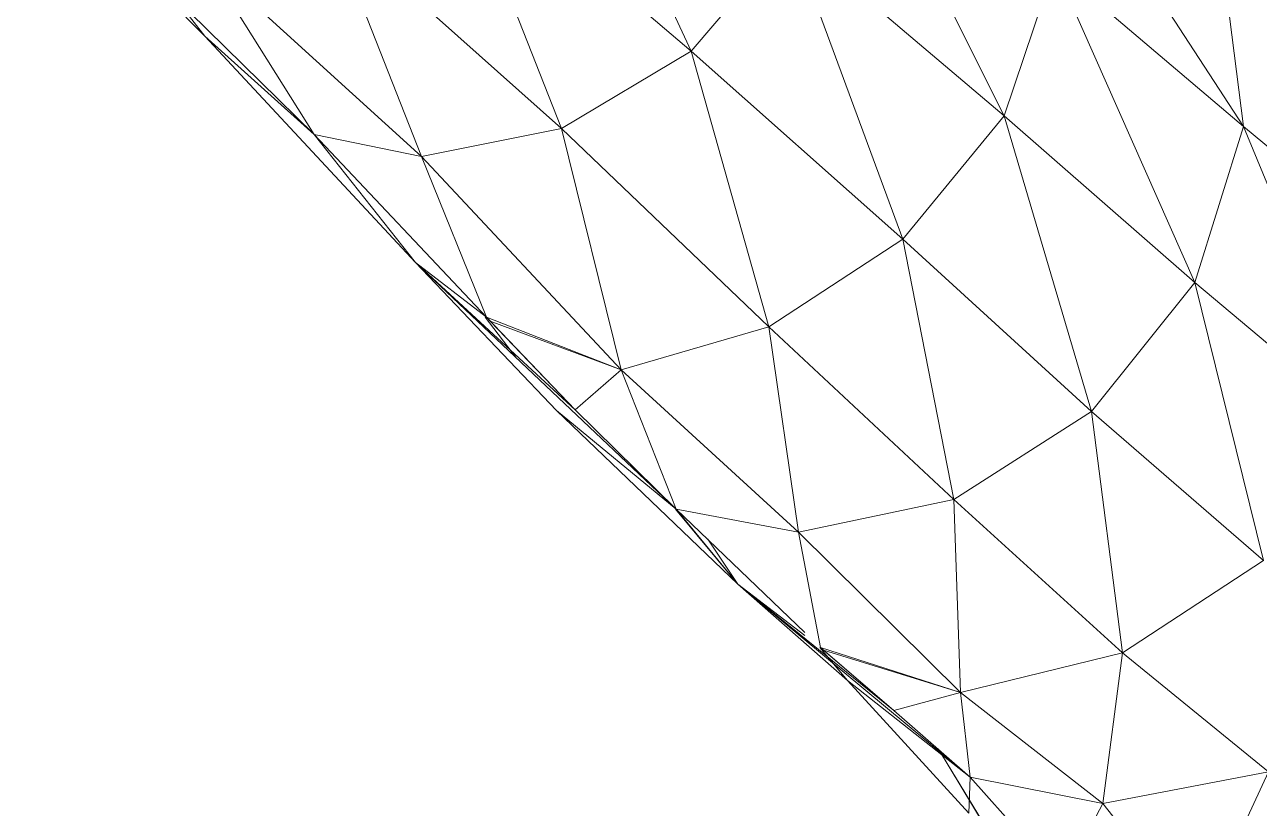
# Model space of a CAD drawing. Header units: millimetres. Extents: x -8591 to 7092, y -1621 to 14390.
# Drawn here: x -4519.5 to -4469.5, y 2670.6 to 2702.4 of the extents above; entities that cross this region are included whole.
import ezdxf

# ---------------------------------------------------------------- set-up
doc = ezdxf.new("R2010")
doc.units = ezdxf.units.MM
doc.layers.add('G-IMPT', color=8, linetype='Continuous', lineweight=9)
doc.layers.add('I-FURN', color=30, linetype='Continuous', lineweight=9)

# ---------------------------------------------------------------- blocks, each defined once
blk = doc.blocks.new('Artificial banana plant 1500mm - Family 4__C1-728657-Begane grond')
at = {"layer": 'G-IMPT'}
for p, q in [((-85.568, 57.108), (-79.758, 44.466)), ((-85.568, 57.108), (-79.758, 44.466)), ((-73.598, 54.893), (-67.068, 41.844)), ((-73.598, 54.893), (-67.068, 41.844)), ((-65.998, 54.704), (-57.368, 41.409)), ((-65.998, 54.704), (-57.368, 41.409)), ((-89.508, 52.776), (-85.008, 41.323)), ((-89.508, 52.776), (-85.008, 41.323)), ((-89.508, 52.776), (-79.758, 44.466)), ((-89.508, 52.776), (-79.758, 44.466)), ((-106.768, 52.518), (-99.468, 45.067)), ((-106.768, 52.518), (-99.468, 45.067)), ((-94.448, 49.751), (-90.678, 40.186)), ((-94.448, 49.751), (-90.678, 40.186)), ((-94.448, 49.751), (-85.008, 41.323)), ((-94.448, 49.751), (-85.008, 41.323)), ((-79.758, 44.466), (-75.728, 49.176)), ((-79.758, 44.466), (-75.728, 49.176)), ((-75.728, 49.176), (-71.178, 36.839)), ((-75.728, 49.176), (-71.178, 36.839)), ((-75.728, 49.176), (-67.068, 41.844)), ((-75.728, 49.176), (-67.068, 41.844)), ((-99.488, 48.193), (-95.038, 41.079)), ((-99.488, 48.193), (-95.038, 41.079)), ((-99.488, 48.193), (-90.678, 40.186)), ((-99.488, 48.193), (-90.678, 40.186)), ((-57.368, 41.409), (-58.228, 48.178)), ((-57.368, 41.409), (-58.228, 48.178)), ((-67.068, 41.844), (-65.018, 47.908)), ((-67.068, 41.844), (-65.018, 47.908)), ((-65.018, 47.908), (-59.338, 35.077)), ((-65.018, 47.908), (-59.338, 35.077)), ((-65.018, 47.908), (-57.368, 41.409)), ((-65.018, 47.908), (-57.368, 41.409)), ((-100.697, 46.649), (-99.468, 45.067)), ((-100.697, 46.649), (-99.468, 45.067)), ((-95.038, 41.079), (-100.088, 46.041)), ((-95.038, 41.079), (-100.088, 46.041)), ((-99.468, 45.067), (-90.928, 35.885)), ((-99.468, 45.067), (-90.928, 35.885)), ((-99.468, 45.067), (-95.038, 41.079)), ((-99.468, 45.067), (-95.038, 41.079)), ((-85.008, 41.323), (-79.758, 44.466)), ((-85.008, 41.323), (-79.758, 44.466)), ((-79.758, 44.466), (-76.608, 33.282)), ((-79.758, 44.466), (-76.608, 33.282)), ((-79.758, 44.466), (-71.178, 36.839)), ((-79.758, 44.466), (-71.178, 36.839)), ((-71.178, 36.839), (-67.068, 41.844)), ((-71.178, 36.839), (-67.068, 41.844)), ((-67.068, 41.844), (-63.528, 29.848)), ((-67.068, 41.844), (-63.528, 29.848)), ((-67.068, 41.844), (-59.338, 35.077)), ((-67.068, 41.844), (-59.338, 35.077)), ((-95.038, 41.079), (-90.678, 40.186)), ((-95.038, 41.079), (-90.678, 40.186)), ((-95.038, 41.079), (-90.928, 35.885)), ((-95.038, 41.079), (-90.928, 35.885)), ((-95.038, 41.079), (-88.048, 33.666)), ((-95.038, 41.079), (-88.048, 33.666)), ((-90.678, 40.186), (-85.008, 41.323)), ((-90.678, 40.186), (-85.008, 41.323)), ((-85.008, 41.323), (-82.588, 31.539)), ((-85.008, 41.323), (-82.588, 31.539)), ((-85.008, 41.323), (-76.608, 33.282)), ((-85.008, 41.323), (-76.608, 33.282)), ((-59.338, 35.077), (-57.368, 41.409)), ((-59.338, 35.077), (-57.368, 41.409)), ((-57.368, 41.409), (-52.298, 29.146)), ((-57.368, 41.409), (-52.298, 29.146)), ((-57.368, 41.409), (-50.398, 35.618)), ((-57.368, 41.409), (-50.398, 35.618)), ((-90.678, 40.186), (-88.048, 33.666)), ((-90.678, 40.186), (-88.048, 33.666)), ((-90.678, 40.186), (-82.588, 31.539)), ((-90.678, 40.186), (-82.588, 31.539)), ((-76.608, 33.282), (-71.178, 36.839)), ((-76.608, 33.282), (-71.178, 36.839)), ((-71.178, 36.839), (-69.108, 26.273)), ((-71.178, 36.839), (-69.108, 26.273)), ((-71.178, 36.839), (-63.528, 29.848)), ((-71.178, 36.839), (-63.528, 29.848)), ((-90.928, 35.885), (-85.208, 29.891)), ((-90.928, 35.885), (-85.208, 29.891)), ((-90.928, 35.885), (-88.048, 33.666)), ((-90.928, 35.885), (-88.048, 33.666)), ((-90.928, 35.885), (-80.358, 25.891)), ((-90.928, 35.885), (-80.358, 25.891)), ((-90.928, 35.885), (-84.458, 29.913)), ((-90.928, 35.885), (-84.458, 29.913)), ((-63.528, 29.848), (-59.338, 35.077)), ((-63.528, 29.848), (-59.338, 35.077)), ((-59.338, 35.077), (-56.548, 23.805)), ((-59.338, 35.077), (-56.548, 23.805)), ((-59.338, 35.077), (-52.298, 29.146)), ((-59.338, 35.077), (-52.298, 29.146)), ((-88.097, 33.666), (-86.83, 32.011)), ((-88.097, 33.666), (-86.83, 32.011)), ((-88.048, 33.666), (-82.588, 31.539)), ((-88.048, 33.666), (-82.588, 31.539)), ((-88.048, 33.666), (-84.458, 29.913)), ((-88.048, 33.666), (-84.458, 29.913)), ((-88.048, 33.666), (-87.898, 33.514)), ((-88.048, 33.666), (-87.898, 33.514)), ((-82.588, 31.539), (-87.898, 33.514)), ((-82.588, 31.539), (-87.898, 33.514)), ((-84.458, 29.913), (-87.898, 33.514)), ((-84.458, 29.913), (-87.898, 33.514)), ((-82.588, 31.539), (-76.608, 33.282)), ((-82.588, 31.539), (-76.608, 33.282)), ((-76.608, 33.282), (-75.398, 24.954)), ((-76.608, 33.282), (-75.398, 24.954)), ((-76.608, 33.282), (-69.108, 26.273)), ((-76.608, 33.282), (-69.108, 26.273)), ((-82.588, 31.539), (-84.458, 29.913)), ((-82.588, 31.539), (-84.458, 29.913)), ((-82.588, 31.539), (-80.358, 25.891)), ((-82.588, 31.539), (-80.358, 25.891)), ((-82.588, 31.539), (-75.398, 24.954)), ((-82.588, 31.539), (-75.398, 24.954)), ((-85.208, 29.891), (-77.858, 22.837)), ((-85.208, 29.891), (-77.858, 22.837)), ((-85.208, 29.891), (-80.358, 25.891)), ((-85.208, 29.891), (-80.358, 25.891)), ((-80.358, 25.891), (-84.458, 29.913)), ((-80.358, 25.891), (-84.458, 29.913)), ((-69.108, 26.273), (-63.528, 29.848)), ((-69.108, 26.273), (-63.528, 29.848)), ((-63.528, 29.848), (-62.268, 20.053)), ((-63.528, 29.848), (-62.268, 20.053)), ((-63.528, 29.848), (-56.548, 23.805)), ((-63.528, 29.848), (-56.548, 23.805)), ((-75.398, 24.954), (-69.108, 26.273)), ((-75.398, 24.954), (-69.108, 26.273)), ((-69.108, 26.273), (-68.838, 18.451)), ((-69.108, 26.273), (-68.838, 18.451)), ((-69.108, 26.273), (-62.268, 20.053)), ((-69.108, 26.273), (-62.268, 20.053)), ((-80.387, 25.891), (-77.858, 22.837)), ((-80.387, 25.891), (-77.858, 22.837)), ((-80.358, 25.891), (-75.398, 24.954)), ((-80.358, 25.891), (-75.398, 24.954)), ((-80.358, 25.891), (-77.858, 22.837)), ((-80.358, 25.891), (-77.858, 22.837)), ((-80.358, 25.891), (-75.151, 20.886)), ((-80.358, 25.891), (-75.151, 20.886)), ((-77.858, 22.837), (-79.08, 24.662)), ((-77.858, 22.837), (-79.08, 24.662)), ((-75.398, 24.954), (-74.508, 20.269)), ((-75.398, 24.954), (-74.508, 20.269)), ((-75.398, 24.954), (-68.838, 18.451)), ((-75.398, 24.954), (-68.838, 18.451)), ((-62.268, 20.053), (-56.548, 23.805)), ((-62.268, 20.053), (-56.548, 23.805)), ((-77.858, 22.837), (-73.418, 18.936)), ((-77.858, 22.837), (-73.418, 18.936)), ((-77.858, 22.837), (-75.151, 20.762)), ((-77.858, 22.837), (-75.151, 20.762)), ((-77.858, 22.837), (-68.438, 15.019)), ((-77.858, 22.837), (-68.438, 15.019)), ((-77.858, 22.837), (-71.538, 17.721)), ((-77.858, 22.837), (-71.538, 17.721)), ((-74.531, 20.269), (-73.418, 18.936)), ((-74.531, 20.269), (-73.418, 18.936)), ((-74.508, 20.269), (-68.838, 18.451)), ((-74.508, 20.269), (-68.838, 18.451)), ((-74.508, 20.269), (-71.538, 17.721)), ((-74.508, 20.269), (-71.538, 17.721)), ((-68.838, 18.451), (-74.388, 20.167)), ((-68.838, 18.451), (-74.388, 20.167)), ((-71.538, 17.721), (-74.388, 20.167)), ((-71.538, 17.721), (-74.388, 20.167)), ((-68.838, 18.451), (-62.268, 20.053)), ((-68.838, 18.451), (-62.268, 20.053)), ((-62.268, 20.053), (-63.068, 13.951)), ((-62.268, 20.053), (-63.068, 13.951)), ((-62.268, 20.053), (-56.348, 15.237)), ((-62.268, 20.053), (-56.348, 15.237)), ((-73.418, 18.936), (-68.498, 13.551)), ((-73.418, 18.936), (-68.498, 13.551)), ((-73.418, 18.936), (-68.438, 15.019)), ((-73.418, 18.936), (-68.438, 15.019)), ((-68.838, 18.451), (-71.538, 17.721)), ((-68.838, 18.451), (-71.538, 17.721)), ((-68.838, 18.451), (-68.438, 15.019)), ((-68.838, 18.451), (-68.438, 15.019)), ((-68.838, 18.451), (-63.068, 13.951)), ((-68.838, 18.451), (-63.068, 13.951)), ((-68.438, 15.019), (-71.538, 17.721)), ((-68.438, 15.019), (-71.538, 17.721)), ((-69.729, 16.145), (-67.838, 13.009)), ((-69.375, 15.57), (-66.025, 10.066)), ((-69.375, 15.57), (-66.025, 10.066)), ((-68.438, 15.019), (-68.498, 13.551)), ((-68.438, 15.019), (-68.498, 13.551)), ((-68.438, 15.019), (-63.068, 13.951)), ((-68.438, 15.019), (-63.068, 13.951)), ((-68.438, 15.019), (-64.718, 10.825)), ((-68.438, 15.019), (-64.718, 10.825)), ((-63.068, 13.951), (-56.348, 15.237)), ((-63.068, 13.951), (-56.348, 15.237)), ((-56.348, 15.237), (-57.779, 12.168)), ((-56.348, 15.237), (-57.779, 12.168)), ((-63.068, 13.951), (-64.718, 10.825)), ((-63.068, 13.951), (-64.718, 10.825)), ((-63.068, 13.951), (-60.534, 10.77)), ((-63.068, 13.951), (-60.534, 10.77))]:
    blk.add_line(p, q, dxfattribs=at)
blk = doc.blocks.new('Artificial banana plant 1500mm - Family 4__C2-728658-Begane grond')
blk.add_blockref('Artificial banana plant 1500mm - Family 4__C1-728657-Begane grond', (0, 0))
blk = doc.blocks.new('Artificial banana plant 1500mm - Family 4-728656-Begane grond')
blk.add_blockref('Artificial banana plant 1500mm - Family 4__C2-728658-Begane grond', (0, 0))
blk = doc.blocks.new('Artificial banana plant 1500mm - Ny märkning-728662-Begane grond')
blk.add_blockref('Artificial banana plant 1500mm - Family 4-728656-Begane grond', (0, 0))

msp = doc.modelspace()

# ---------------------------------------------------------------- block references
at = {"layer": 'I-FURN'}
msp.add_blockref('Artificial banana plant 1500mm - Ny märkning-728662-Begane grond', (-4412.758, 2656.875), dxfattribs=at)

doc.saveas('drawing.dxf')
